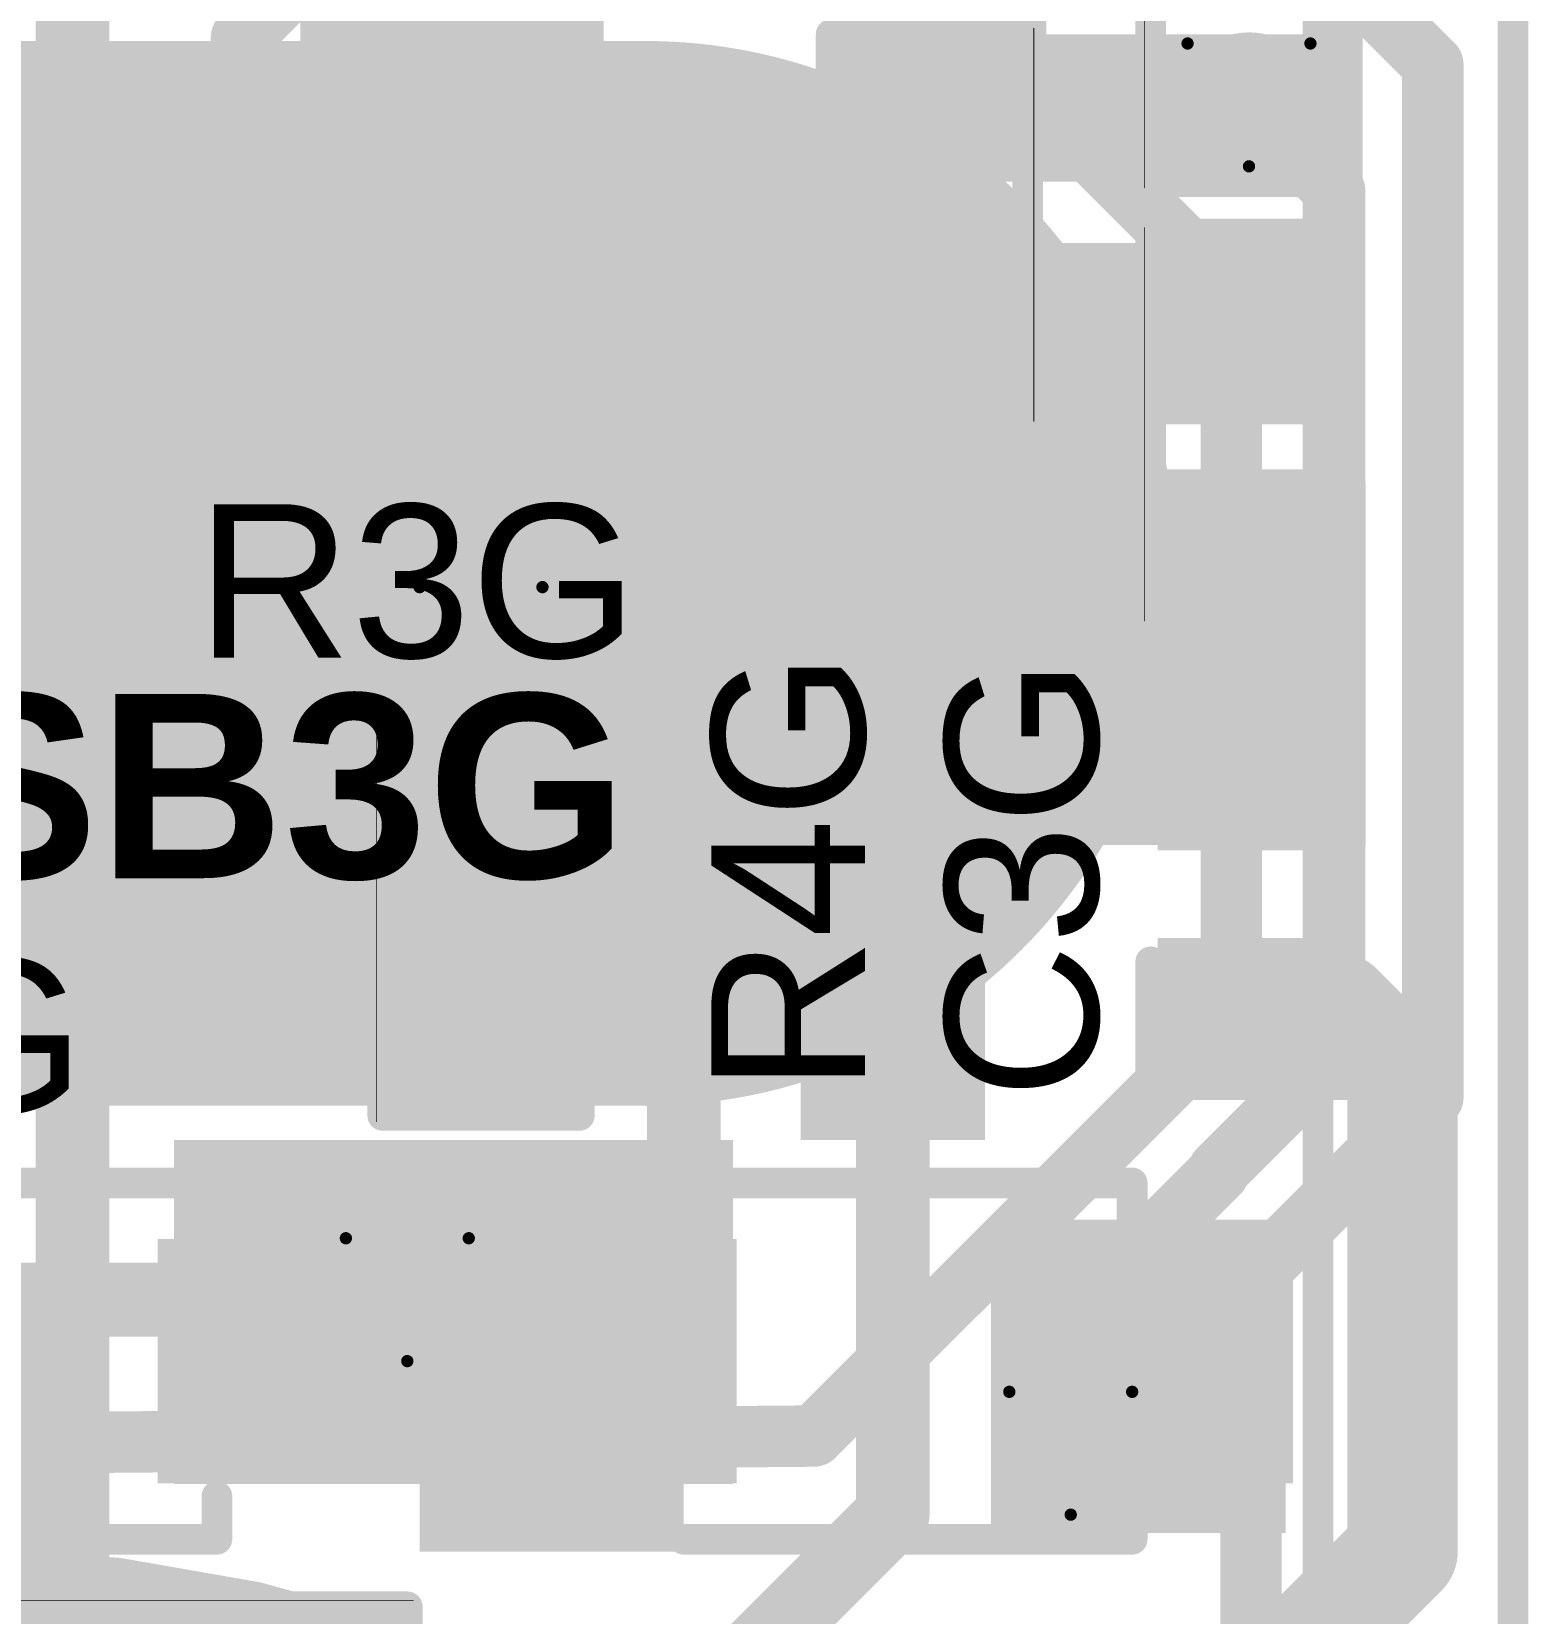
# Model space of a CAD drawing. Header units: inches. Extents: x -3.9 to 9.5, y -7 to 2.6.
# Drawn here: x 3.6748 to 3.9185, y -5.0218 to -4.7644 of the extents above; entities that cross this region are included whole.
import ezdxf

# ---------------------------------------------------------------- set-up
doc = ezdxf.new("R2010")
doc.units = ezdxf.units.IN
doc.header["$MEASUREMENT"] = 0
for name, color, linetype in [('Board Outline', 216, 'Continuous'), ('Bottom Layer', 5, 'Continuous'), ('Bottom Overlay', 54, 'Continuous'), ('Bottom Paste', 16, 'Continuous'), ('Bottom Solder', 6, 'Continuous'), ('Drill Drawing', 1, 'Continuous'), ('Top Layer', 1, 'Continuous'), ('Top Overlay', 2, 'Continuous'), ('Top Paste', 8, 'Continuous'), ('Top Solder', 216, 'Continuous'), ('Via Holes', 16, 'Continuous')]:
    doc.layers.add(name, color=color, linetype=linetype)
doc.styles.add('Arial', font='', dxfattribs={"height": 0.2})
doc.styles.add('Arial_Bold', font='', dxfattribs={"height": 0.2})
doc.styles.get('Arial').set_extended_font_data('Arial')
doc.styles.get('Arial_Bold').set_extended_font_data('Arial', bold=True)

# ---------------------------------------------------------------- blocks, each defined once
blk = doc.blocks.new('14_TSSOP_35')
at = {"layer": 'Top Layer'}
for points in [[(-0.12992, 0.08563), (-0.08858, 0.08563), (-0.08858, 0.06791), (-0.12992, 0.06791)], [(-0.12992, 0.06004), (-0.08858, 0.06004), (-0.08858, 0.04232), (-0.12992, 0.04232)]]:
    blk.add_hatch(color=1, dxfattribs=at).paths.add_polyline_path(points)
at = {"layer": 'Top Overlay'}
blk.add_hatch(color=2, dxfattribs=at).paths.add_polyline_path([(-0.084, 0.068), (-0.073, 0.068), (-0.073, 0.086), (-0.084, 0.086)])
at = {"layer": 'Top Paste'}
for points in [[(-0.12992, 0.08563), (-0.08858, 0.08563), (-0.08858, 0.06791), (-0.12992, 0.06791)], [(-0.12992, 0.06004), (-0.08858, 0.06004), (-0.08858, 0.04232), (-0.12992, 0.04232)]]:
    blk.add_hatch(color=8, dxfattribs=at).paths.add_polyline_path(points)
at = {"layer": 'Top Solder'}
for points in [[(-0.13392, 0.08963), (-0.08458, 0.08963), (-0.08458, 0.06391), (-0.13392, 0.06391)], [(-0.13392, 0.06404), (-0.08458, 0.06404), (-0.08458, 0.03832), (-0.13392, 0.03832)], [(-0.13392, 0.03845), (-0.08458, 0.03845), (-0.08458, 0.01273), (-0.13392, 0.01273)]]:
    blk.add_hatch(color=216, dxfattribs=at).paths.add_polyline_path(points)
at = {"layer": 'Top Overlay'}
for points in [[(-0.09, 0.1, 0.005, 0.005, 0), (-0.09, 0.092, 0.005, 0.005, 0)], [(0.09, 0.1, 0.005, 0.005, 0), (-0.09, 0.1, 0.005, 0.005, 0)], [(-0.141, 0.082, 0.00787, 0.00787, 0), (-0.141, 0.072, 0.00787, 0.00787, 0)], [(-0.136, 0.077, 0.00787, 0.00787, 0), (-0.141, 0.082, 0.00787, 0.00787, 0)], [(-0.136, 0.077, 0.00787, 0.00787, 0), (-0.141, 0.072, 0.00787, 0.00787, 0)]]:
    blk.add_lwpolyline(points, format="xyseb", dxfattribs=at)
for points in [[(-0.09125, 0.1, 0.0025, 0.0025, 1), (-0.08875, 0.1, 0.0025, 0.0025, 1)], [(-0.09125, 0.1, 0.0025, 0.0025, 1), (-0.08875, 0.1, 0.0025, 0.0025, 1)], [(-0.09125, 0.092, 0.0025, 0.0025, 1), (-0.08875, 0.092, 0.0025, 0.0025, 1)], [(-0.14297, 0.082, 0.00394, 0.00394, 1), (-0.13903, 0.082, 0.00394, 0.00394, 1)], [(-0.14297, 0.082, 0.00394, 0.00394, 1), (-0.13903, 0.082, 0.00394, 0.00394, 1)], [(-0.13797, 0.077, 0.00394, 0.00394, 1), (-0.13403, 0.077, 0.00394, 0.00394, 1)], [(-0.13797, 0.077, 0.00394, 0.00394, 1), (-0.13403, 0.077, 0.00394, 0.00394, 1)], [(-0.14297, 0.072, 0.00394, 0.00394, 1), (-0.13903, 0.072, 0.00394, 0.00394, 1)], [(-0.14297, 0.072, 0.00394, 0.00394, 1), (-0.13903, 0.072, 0.00394, 0.00394, 1)]]:
    blk.add_lwpolyline(points, format="xyseb", close=True, dxfattribs=at)
blk = doc.blocks.new('S______B______0402_84')
at = {"layer": 'Top Layer'}
for points in [[(-0.0275, -0.0125), (-0.0275, 0.0125), (-0.0095, 0.0125), (-0.0095, -0.0125)], [(0.0095, -0.0125), (0.0095, 0.0125), (0.0275, 0.0125), (0.0275, -0.0125)]]:
    blk.add_hatch(color=1, dxfattribs=at).paths.add_polyline_path(points)
at = {"layer": 'Top Paste'}
for points in [[(-0.0275, -0.0125), (-0.0275, 0.0125), (-0.0095, 0.0125), (-0.0095, -0.0125)], [(0.0095, -0.0125), (0.0095, 0.0125), (0.0275, 0.0125), (0.0275, -0.0125)]]:
    blk.add_hatch(color=8, dxfattribs=at).paths.add_polyline_path(points)
at = {"layer": 'Top Solder'}
for points in [[(-0.02967, -0.01467), (-0.02967, 0.01467), (-0.00733, 0.01467), (-0.00733, -0.01467)], [(0.00733, -0.01467), (0.00733, 0.01467), (0.02967, 0.01467), (0.02967, -0.01467)]]:
    blk.add_hatch(color=216, dxfattribs=at).paths.add_polyline_path(points)
at = {"layer": 'Top Overlay'}
for points in [[(-0.031, -0.016, 0.005, 0.005, 0), (-0.031, 0.016, 0.005, 0.005, 0)], [(0.031, 0.016, 0.005, 0.005, 0), (-0.031, 0.016, 0.005, 0.005, 0)], [(0.031, -0.016, 0.005, 0.005, 0), (0.031, 0.016, 0.005, 0.005, 0)], [(0.031, -0.016, 0.005, 0.005, 0), (-0.031, -0.016, 0.005, 0.005, 0)], [(0.032, -0.017, 0.000127, 0.000127, 0), (-0.032, -0.017, 0.000127, 0.000127, 0)]]:
    blk.add_lwpolyline(points, format="xyseb", dxfattribs=at)
for points in [[(-0.03225, 0.016, 0.0025, 0.0025, 1), (-0.02975, 0.016, 0.0025, 0.0025, 1)], [(-0.03225, 0.016, 0.0025, 0.0025, 1), (-0.02975, 0.016, 0.0025, 0.0025, 1)], [(0.02975, 0.016, 0.0025, 0.0025, 1), (0.03225, 0.016, 0.0025, 0.0025, 1)], [(0.02975, 0.016, 0.0025, 0.0025, 1), (0.03225, 0.016, 0.0025, 0.0025, 1)], [(-0.03225, -0.016, 0.0025, 0.0025, 1), (-0.02975, -0.016, 0.0025, 0.0025, 1)], [(-0.03225, -0.016, 0.0025, 0.0025, 1), (-0.02975, -0.016, 0.0025, 0.0025, 1)], [(0.02975, -0.016, 0.0025, 0.0025, 1), (0.03225, -0.016, 0.0025, 0.0025, 1)], [(0.02975, -0.016, 0.0025, 0.0025, 1), (0.03225, -0.016, 0.0025, 0.0025, 1)], [(-0.03203, -0.017, 0.0000635, 0.0000635, 1), (-0.03197, -0.017, 0.0000635, 0.0000635, 1)], [(0.03197, -0.017, 0.0000635, 0.0000635, 1), (0.03203, -0.017, 0.0000635, 0.0000635, 1)]]:
    blk.add_lwpolyline(points, format="xyseb", close=True, dxfattribs=at)
blk = doc.blocks.new('R___0402_147')
at = {"layer": 'Top Layer'}
for points in [[(-0.0275, -0.0125), (-0.0275, 0.0125), (-0.0095, 0.0125), (-0.0095, -0.0125)], [(0.0095, -0.0125), (0.0095, 0.0125), (0.0275, 0.0125), (0.0275, -0.0125)]]:
    blk.add_hatch(color=1, dxfattribs=at).paths.add_polyline_path(points)
at = {"layer": 'Top Paste'}
for points in [[(-0.0275, -0.0125), (-0.0275, 0.0125), (-0.0095, 0.0125), (-0.0095, -0.0125)], [(0.0095, -0.0125), (0.0095, 0.0125), (0.0275, 0.0125), (0.0275, -0.0125)]]:
    blk.add_hatch(color=8, dxfattribs=at).paths.add_polyline_path(points)
at = {"layer": 'Top Solder'}
for points in [[(-0.02967, -0.01467), (-0.02967, 0.01467), (-0.00733, 0.01467), (-0.00733, -0.01467)], [(0.00733, -0.01467), (0.00733, 0.01467), (0.02967, 0.01467), (0.02967, -0.01467)]]:
    blk.add_hatch(color=216, dxfattribs=at).paths.add_polyline_path(points)
at = {"layer": 'Top Overlay'}
for points in [[(-0.031, 0.016, 0.005, 0.005, 0), (-0.031, -0.016, 0.005, 0.005, 0)], [(0.031, 0.016, 0.005, 0.005, 0), (-0.031, 0.016, 0.005, 0.005, 0)], [(0.031, 0.016, 0.005, 0.005, 0), (0.031, -0.016, 0.005, 0.005, 0)], [(0.031, -0.016, 0.005, 0.005, 0), (-0.031, -0.016, 0.005, 0.005, 0)], [(0.032, -0.017, 0.000127, 0.000127, 0), (-0.032, -0.017, 0.000127, 0.000127, 0)]]:
    blk.add_lwpolyline(points, format="xyseb", dxfattribs=at)
for points in [[(-0.03225, 0.016, 0.0025, 0.0025, 1), (-0.02975, 0.016, 0.0025, 0.0025, 1)], [(-0.03225, 0.016, 0.0025, 0.0025, 1), (-0.02975, 0.016, 0.0025, 0.0025, 1)], [(0.02975, 0.016, 0.0025, 0.0025, 1), (0.03225, 0.016, 0.0025, 0.0025, 1)], [(0.02975, 0.016, 0.0025, 0.0025, 1), (0.03225, 0.016, 0.0025, 0.0025, 1)], [(-0.03225, -0.016, 0.0025, 0.0025, 1), (-0.02975, -0.016, 0.0025, 0.0025, 1)], [(-0.03225, -0.016, 0.0025, 0.0025, 1), (-0.02975, -0.016, 0.0025, 0.0025, 1)], [(0.02975, -0.016, 0.0025, 0.0025, 1), (0.03225, -0.016, 0.0025, 0.0025, 1)], [(0.02975, -0.016, 0.0025, 0.0025, 1), (0.03225, -0.016, 0.0025, 0.0025, 1)], [(-0.03203, -0.017, 0.0000635, 0.0000635, 1), (-0.03197, -0.017, 0.0000635, 0.0000635, 1)], [(0.03197, -0.017, 0.0000635, 0.0000635, 1), (0.03203, -0.017, 0.0000635, 0.0000635, 1)]]:
    blk.add_lwpolyline(points, format="xyseb", close=True, dxfattribs=at)
blk = doc.blocks.new('R___0402_154')
at = {"layer": 'Top Layer'}
for points in [[(-0.0275, -0.0125), (-0.0275, 0.0125), (-0.0095, 0.0125), (-0.0095, -0.0125)], [(0.0095, -0.0125), (0.0095, 0.0125), (0.0275, 0.0125), (0.0275, -0.0125)]]:
    blk.add_hatch(color=1, dxfattribs=at).paths.add_polyline_path(points)
at = {"layer": 'Top Paste'}
for points in [[(-0.0275, -0.0125), (-0.0275, 0.0125), (-0.0095, 0.0125), (-0.0095, -0.0125)], [(0.0095, -0.0125), (0.0095, 0.0125), (0.0275, 0.0125), (0.0275, -0.0125)]]:
    blk.add_hatch(color=8, dxfattribs=at).paths.add_polyline_path(points)
at = {"layer": 'Top Solder'}
for points in [[(-0.02967, -0.01467), (-0.02967, 0.01467), (-0.00733, 0.01467), (-0.00733, -0.01467)], [(0.00733, -0.01467), (0.00733, 0.01467), (0.02967, 0.01467), (0.02967, -0.01467)]]:
    blk.add_hatch(color=216, dxfattribs=at).paths.add_polyline_path(points)
at = {"layer": 'Top Overlay'}
for points in [[(-0.031, -0.016, 0.005, 0.005, 0), (-0.031, 0.016, 0.005, 0.005, 0)], [(0.031, 0.016, 0.005, 0.005, 0), (-0.031, 0.016, 0.005, 0.005, 0)], [(0.031, -0.016, 0.005, 0.005, 0), (0.031, 0.016, 0.005, 0.005, 0)], [(0.031, -0.016, 0.005, 0.005, 0), (-0.031, -0.016, 0.005, 0.005, 0)], [(0.032, -0.017, 0.000127, 0.000127, 0), (-0.032, -0.017, 0.000127, 0.000127, 0)]]:
    blk.add_lwpolyline(points, format="xyseb", dxfattribs=at)
for points in [[(-0.03225, 0.016, 0.0025, 0.0025, 1), (-0.02975, 0.016, 0.0025, 0.0025, 1)], [(-0.03225, 0.016, 0.0025, 0.0025, 1), (-0.02975, 0.016, 0.0025, 0.0025, 1)], [(0.02975, 0.016, 0.0025, 0.0025, 1), (0.03225, 0.016, 0.0025, 0.0025, 1)], [(0.02975, 0.016, 0.0025, 0.0025, 1), (0.03225, 0.016, 0.0025, 0.0025, 1)], [(-0.03225, -0.016, 0.0025, 0.0025, 1), (-0.02975, -0.016, 0.0025, 0.0025, 1)], [(-0.03225, -0.016, 0.0025, 0.0025, 1), (-0.02975, -0.016, 0.0025, 0.0025, 1)], [(0.02975, -0.016, 0.0025, 0.0025, 1), (0.03225, -0.016, 0.0025, 0.0025, 1)], [(0.02975, -0.016, 0.0025, 0.0025, 1), (0.03225, -0.016, 0.0025, 0.0025, 1)], [(-0.03203, -0.017, 0.0000635, 0.0000635, 1), (-0.03197, -0.017, 0.0000635, 0.0000635, 1)], [(0.03197, -0.017, 0.0000635, 0.0000635, 1), (0.03203, -0.017, 0.0000635, 0.0000635, 1)]]:
    blk.add_lwpolyline(points, format="xyseb", close=True, dxfattribs=at)
blk = doc.blocks.new('R___0402_161')
at = {"layer": 'Top Layer'}
for points in [[(-0.0275, -0.0125), (-0.0275, 0.0125), (-0.0095, 0.0125), (-0.0095, -0.0125)], [(0.0095, -0.0125), (0.0095, 0.0125), (0.0275, 0.0125), (0.0275, -0.0125)]]:
    blk.add_hatch(color=1, dxfattribs=at).paths.add_polyline_path(points)
at = {"layer": 'Top Paste'}
for points in [[(-0.0275, -0.0125), (-0.0275, 0.0125), (-0.0095, 0.0125), (-0.0095, -0.0125)], [(0.0095, -0.0125), (0.0095, 0.0125), (0.0275, 0.0125), (0.0275, -0.0125)]]:
    blk.add_hatch(color=8, dxfattribs=at).paths.add_polyline_path(points)
at = {"layer": 'Top Solder'}
for points in [[(-0.02967, -0.01467), (-0.02967, 0.01467), (-0.00733, 0.01467), (-0.00733, -0.01467)], [(0.00733, -0.01467), (0.00733, 0.01467), (0.02967, 0.01467), (0.02967, -0.01467)]]:
    blk.add_hatch(color=216, dxfattribs=at).paths.add_polyline_path(points)
at = {"layer": 'Top Overlay'}
for points in [[(-0.031, 0.016, 0.005, 0.005, 0), (-0.031, -0.016, 0.005, 0.005, 0)], [(-0.031, 0.016, 0.005, 0.005, 0), (0.031, 0.016, 0.005, 0.005, 0)], [(0.031, 0.016, 0.005, 0.005, 0), (0.031, -0.016, 0.005, 0.005, 0)], [(-0.031, -0.016, 0.005, 0.005, 0), (0.031, -0.016, 0.005, 0.005, 0)], [(-0.032, -0.017, 0.000127, 0.000127, 0), (0.032, -0.017, 0.000127, 0.000127, 0)]]:
    blk.add_lwpolyline(points, format="xyseb", dxfattribs=at)
for points in [[(-0.03225, 0.016, 0.0025, 0.0025, 1), (-0.02975, 0.016, 0.0025, 0.0025, 1)], [(-0.03225, 0.016, 0.0025, 0.0025, 1), (-0.02975, 0.016, 0.0025, 0.0025, 1)], [(0.02975, 0.016, 0.0025, 0.0025, 1), (0.03225, 0.016, 0.0025, 0.0025, 1)], [(0.02975, 0.016, 0.0025, 0.0025, 1), (0.03225, 0.016, 0.0025, 0.0025, 1)], [(-0.03225, -0.016, 0.0025, 0.0025, 1), (-0.02975, -0.016, 0.0025, 0.0025, 1)], [(-0.03225, -0.016, 0.0025, 0.0025, 1), (-0.02975, -0.016, 0.0025, 0.0025, 1)], [(0.02975, -0.016, 0.0025, 0.0025, 1), (0.03225, -0.016, 0.0025, 0.0025, 1)], [(0.02975, -0.016, 0.0025, 0.0025, 1), (0.03225, -0.016, 0.0025, 0.0025, 1)], [(-0.03203, -0.017, 0.0000635, 0.0000635, 1), (-0.03197, -0.017, 0.0000635, 0.0000635, 1)], [(0.03197, -0.017, 0.0000635, 0.0000635, 1), (0.03203, -0.017, 0.0000635, 0.0000635, 1)]]:
    blk.add_lwpolyline(points, format="xyseb", close=True, dxfattribs=at)
blk = doc.blocks.new('R___0402_168')
at = {"layer": 'Top Layer'}
for points in [[(-0.0275, -0.0125), (-0.0275, 0.0125), (-0.0095, 0.0125), (-0.0095, -0.0125)], [(0.0095, -0.0125), (0.0095, 0.0125), (0.0275, 0.0125), (0.0275, -0.0125)]]:
    blk.add_hatch(color=1, dxfattribs=at).paths.add_polyline_path(points)
at = {"layer": 'Top Paste'}
for points in [[(-0.0275, -0.0125), (-0.0275, 0.0125), (-0.0095, 0.0125), (-0.0095, -0.0125)], [(0.0095, -0.0125), (0.0095, 0.0125), (0.0275, 0.0125), (0.0275, -0.0125)]]:
    blk.add_hatch(color=8, dxfattribs=at).paths.add_polyline_path(points)
at = {"layer": 'Top Solder'}
for points in [[(-0.02967, -0.01467), (-0.02967, 0.01467), (-0.00733, 0.01467), (-0.00733, -0.01467)], [(0.00733, -0.01467), (0.00733, 0.01467), (0.02967, 0.01467), (0.02967, -0.01467)]]:
    blk.add_hatch(color=216, dxfattribs=at).paths.add_polyline_path(points)
at = {"layer": 'Top Overlay'}
for points in [[(-0.031, -0.016, 0.005, 0.005, 0), (-0.031, 0.016, 0.005, 0.005, 0)], [(0.031, 0.016, 0.005, 0.005, 0), (-0.031, 0.016, 0.005, 0.005, 0)], [(0.031, -0.016, 0.005, 0.005, 0), (0.031, 0.016, 0.005, 0.005, 0)], [(0.031, -0.016, 0.005, 0.005, 0), (-0.031, -0.016, 0.005, 0.005, 0)], [(0.032, -0.017, 0.000127, 0.000127, 0), (-0.032, -0.017, 0.000127, 0.000127, 0)]]:
    blk.add_lwpolyline(points, format="xyseb", dxfattribs=at)
for points in [[(-0.03225, 0.016, 0.0025, 0.0025, 1), (-0.02975, 0.016, 0.0025, 0.0025, 1)], [(-0.03225, 0.016, 0.0025, 0.0025, 1), (-0.02975, 0.016, 0.0025, 0.0025, 1)], [(0.02975, 0.016, 0.0025, 0.0025, 1), (0.03225, 0.016, 0.0025, 0.0025, 1)], [(0.02975, 0.016, 0.0025, 0.0025, 1), (0.03225, 0.016, 0.0025, 0.0025, 1)], [(-0.03225, -0.016, 0.0025, 0.0025, 1), (-0.02975, -0.016, 0.0025, 0.0025, 1)], [(-0.03225, -0.016, 0.0025, 0.0025, 1), (-0.02975, -0.016, 0.0025, 0.0025, 1)], [(0.02975, -0.016, 0.0025, 0.0025, 1), (0.03225, -0.016, 0.0025, 0.0025, 1)], [(0.02975, -0.016, 0.0025, 0.0025, 1), (0.03225, -0.016, 0.0025, 0.0025, 1)], [(-0.03203, -0.017, 0.0000635, 0.0000635, 1), (-0.03197, -0.017, 0.0000635, 0.0000635, 1)], [(0.03197, -0.017, 0.0000635, 0.0000635, 1), (0.03203, -0.017, 0.0000635, 0.0000635, 1)]]:
    blk.add_lwpolyline(points, format="xyseb", close=True, dxfattribs=at)
blk = doc.blocks.new('_EMG________B_196')
at = {"layer": 'Bottom Layer'}
h = blk.add_hatch(color=5, dxfattribs=at)
edge = h.paths.add_edge_path()
edge.add_arc((-0.11417, 0.0005), 0.08268, 90, 270)
edge.add_line((-0.11417, -0.08217), (0.11417, -0.08217))
edge.add_arc((0.11417, 0.0005), 0.08268, 270, 450)
edge.add_line((0.11417, 0.08318), (-0.11417, 0.08318))
at = {"layer": 'Bottom Paste'}
h = blk.add_hatch(color=16, dxfattribs=at)
edge = h.paths.add_edge_path()
edge.add_arc((-0.11417, 0.0005), 0.08268, 90, 270)
edge.add_line((-0.11417, -0.08217), (0.11417, -0.08217))
edge.add_arc((0.11417, 0.0005), 0.08268, 270, 450)
edge.add_line((0.11417, 0.08318), (-0.11417, 0.08318))
at = {"layer": 'Bottom Solder'}
h = blk.add_hatch(color=6, dxfattribs=at)
edge = h.paths.add_edge_path()
edge.add_arc((-0.11417, 0.0005), 0.08668, 90, 270)
edge.add_line((-0.11417, -0.08617), (0.11417, -0.08617))
edge.add_arc((0.11417, 0.0005), 0.08668, 270, 450)
edge.add_line((0.11417, 0.08718), (-0.11417, 0.08718))
at = {"layer": 'Bottom Overlay'}
blk.add_lwpolyline([(0.22375, -0.43172, 0.005, 0.005, 0), (0.22375, 0.43172, 0.005, 0.005, 0)], format="xyseb", dxfattribs=at)
blk = doc.blocks.new('SOD_323_210')
at = {"layer": 'Top Layer'}
for points in [[(-0.02953, -0.01772), (-0.06102, -0.01772), (-0.06102, 0.01772), (-0.02953, 0.01772)], [(0.06102, -0.01772), (0.02953, -0.01772), (0.02953, 0.01772), (0.06102, 0.01772)]]:
    blk.add_hatch(color=1, dxfattribs=at).paths.add_polyline_path(points)
at = {"layer": 'Top Overlay'}
for points in [[(-0.079, 0.019), (-0.036, 0.019), (-0.036, 0.031), (-0.079, 0.031)], [(-0.079, -0.02), (-0.062, -0.02), (-0.062, 0.02), (-0.079, 0.02)], [(-0.079, -0.031), (-0.036, -0.031), (-0.036, -0.019), (-0.079, -0.019)]]:
    blk.add_hatch(color=2, dxfattribs=at).paths.add_polyline_path(points)
at = {"layer": 'Top Paste'}
for points in [[(-0.02953, -0.01772), (-0.06102, -0.01772), (-0.06102, 0.01772), (-0.02953, 0.01772)], [(0.06102, -0.01772), (0.02953, -0.01772), (0.02953, 0.01772), (0.06102, 0.01772)]]:
    blk.add_hatch(color=8, dxfattribs=at).paths.add_polyline_path(points)
at = {"layer": 'Top Solder'}
for points in [[(-0.02736, -0.01988), (-0.06319, -0.01988), (-0.06319, 0.01988), (-0.02736, 0.01988)], [(0.06319, -0.01988), (0.02736, -0.01988), (0.02736, 0.01988), (0.06319, 0.01988)]]:
    blk.add_hatch(color=216, dxfattribs=at).paths.add_polyline_path(points)
at = {"layer": 'Top Overlay'}
for points in [[(-0.036, 0.029, 0.005, 0.005, 0), (0.037, 0.029, 0.005, 0.005, 0)], [(0.037, 0.022, 0.005, 0.005, 0), (0.037, 0.029, 0.005, 0.005, 0)], [(0.037, -0.029, 0.005, 0.005, 0), (0.037, -0.022, 0.005, 0.005, 0)], [(-0.036, -0.029, 0.005, 0.005, 0), (0.037, -0.029, 0.005, 0.005, 0)]]:
    blk.add_lwpolyline(points, format="xyseb", dxfattribs=at)
for points in [[(-0.03725, 0.029, 0.0025, 0.0025, 1), (-0.03475, 0.029, 0.0025, 0.0025, 1)], [(0.03575, 0.029, 0.0025, 0.0025, 1), (0.03825, 0.029, 0.0025, 0.0025, 1)], [(0.03575, 0.029, 0.0025, 0.0025, 1), (0.03825, 0.029, 0.0025, 0.0025, 1)], [(0.03575, 0.022, 0.0025, 0.0025, 1), (0.03825, 0.022, 0.0025, 0.0025, 1)], [(0.03575, -0.022, 0.0025, 0.0025, 1), (0.03825, -0.022, 0.0025, 0.0025, 1)], [(-0.03725, -0.029, 0.0025, 0.0025, 1), (-0.03475, -0.029, 0.0025, 0.0025, 1)], [(0.03575, -0.029, 0.0025, 0.0025, 1), (0.03825, -0.029, 0.0025, 0.0025, 1)], [(0.03575, -0.029, 0.0025, 0.0025, 1), (0.03825, -0.029, 0.0025, 0.0025, 1)]]:
    blk.add_lwpolyline(points, format="xyseb", close=True, dxfattribs=at)
blk = doc.blocks.new('SOD_323_217')
at = {"layer": 'Top Layer'}
for points in [[(-0.02953, -0.01772), (-0.06102, -0.01772), (-0.06102, 0.01772), (-0.02953, 0.01772)], [(0.06102, -0.01772), (0.02953, -0.01772), (0.02953, 0.01772), (0.06102, 0.01772)]]:
    blk.add_hatch(color=1, dxfattribs=at).paths.add_polyline_path(points)
at = {"layer": 'Top Overlay'}
for points in [[(-0.079, 0.019), (-0.036, 0.019), (-0.036, 0.031), (-0.079, 0.031)], [(-0.079, -0.02), (-0.062, -0.02), (-0.062, 0.02), (-0.079, 0.02)], [(-0.079, -0.031), (-0.036, -0.031), (-0.036, -0.019), (-0.079, -0.019)]]:
    blk.add_hatch(color=2, dxfattribs=at).paths.add_polyline_path(points)
at = {"layer": 'Top Paste'}
for points in [[(-0.02953, -0.01772), (-0.06102, -0.01772), (-0.06102, 0.01772), (-0.02953, 0.01772)], [(0.06102, -0.01772), (0.02953, -0.01772), (0.02953, 0.01772), (0.06102, 0.01772)]]:
    blk.add_hatch(color=8, dxfattribs=at).paths.add_polyline_path(points)
at = {"layer": 'Top Solder'}
for points in [[(-0.02736, -0.01988), (-0.06319, -0.01988), (-0.06319, 0.01988), (-0.02736, 0.01988)], [(0.06319, -0.01988), (0.02736, -0.01988), (0.02736, 0.01988), (0.06319, 0.01988)]]:
    blk.add_hatch(color=216, dxfattribs=at).paths.add_polyline_path(points)
at = {"layer": 'Top Overlay'}
for points in [[(-0.036, 0.029, 0.005, 0.005, 0), (0.037, 0.029, 0.005, 0.005, 0)], [(0.037, 0.022, 0.005, 0.005, 0), (0.037, 0.029, 0.005, 0.005, 0)], [(0.037, -0.029, 0.005, 0.005, 0), (0.037, -0.022, 0.005, 0.005, 0)], [(-0.036, -0.029, 0.005, 0.005, 0), (0.037, -0.029, 0.005, 0.005, 0)]]:
    blk.add_lwpolyline(points, format="xyseb", dxfattribs=at)
for points in [[(-0.03725, 0.029, 0.0025, 0.0025, 1), (-0.03475, 0.029, 0.0025, 0.0025, 1)], [(0.03575, 0.029, 0.0025, 0.0025, 1), (0.03825, 0.029, 0.0025, 0.0025, 1)], [(0.03575, 0.029, 0.0025, 0.0025, 1), (0.03825, 0.029, 0.0025, 0.0025, 1)], [(0.03575, 0.022, 0.0025, 0.0025, 1), (0.03825, 0.022, 0.0025, 0.0025, 1)], [(0.03575, -0.022, 0.0025, 0.0025, 1), (0.03825, -0.022, 0.0025, 0.0025, 1)], [(-0.03725, -0.029, 0.0025, 0.0025, 1), (-0.03475, -0.029, 0.0025, 0.0025, 1)], [(0.03575, -0.029, 0.0025, 0.0025, 1), (0.03825, -0.029, 0.0025, 0.0025, 1)], [(0.03575, -0.029, 0.0025, 0.0025, 1), (0.03825, -0.029, 0.0025, 0.0025, 1)]]:
    blk.add_lwpolyline(points, format="xyseb", close=True, dxfattribs=at)
blk = doc.blocks.new('C___0402_245')
at = {"layer": 'Top Layer'}
for points in [[(-0.0275, -0.0125), (-0.0275, 0.0125), (-0.0095, 0.0125), (-0.0095, -0.0125)], [(0.0095, -0.0125), (0.0095, 0.0125), (0.0275, 0.0125), (0.0275, -0.0125)]]:
    blk.add_hatch(color=1, dxfattribs=at).paths.add_polyline_path(points)
at = {"layer": 'Top Paste'}
for points in [[(-0.0275, -0.0125), (-0.0275, 0.0125), (-0.0095, 0.0125), (-0.0095, -0.0125)], [(0.0095, -0.0125), (0.0095, 0.0125), (0.0275, 0.0125), (0.0275, -0.0125)]]:
    blk.add_hatch(color=8, dxfattribs=at).paths.add_polyline_path(points)
at = {"layer": 'Top Solder'}
for points in [[(-0.02986, -0.01486), (-0.02986, 0.01486), (-0.00714, 0.01486), (-0.00714, -0.01486)], [(0.00714, -0.01486), (0.00714, 0.01486), (0.02986, 0.01486), (0.02986, -0.01486)]]:
    blk.add_hatch(color=216, dxfattribs=at).paths.add_polyline_path(points)
at = {"layer": 'Top Overlay'}
for points in [[(-0.031, 0.016, 0.005, 0.005, 0), (-0.011, 0.016, 0.005, 0.005, 0)], [(-0.031, 0.016, 0.005, 0.005, 0), (-0.031, -0.016, 0.005, 0.005, 0)], [(0.011, 0.016, 0.005, 0.005, 0), (0.031, 0.016, 0.005, 0.005, 0)], [(0.031, 0.016, 0.005, 0.005, 0), (0.031, -0.016, 0.005, 0.005, 0)], [(-0.031, -0.016, 0.005, 0.005, 0), (-0.011, -0.016, 0.005, 0.005, 0)], [(0.011, -0.016, 0.005, 0.005, 0), (0.031, -0.016, 0.005, 0.005, 0)]]:
    blk.add_lwpolyline(points, format="xyseb", dxfattribs=at)
for points in [[(-0.03225, 0.016, 0.0025, 0.0025, 1), (-0.02975, 0.016, 0.0025, 0.0025, 1)], [(-0.03225, 0.016, 0.0025, 0.0025, 1), (-0.02975, 0.016, 0.0025, 0.0025, 1)], [(-0.01225, 0.016, 0.0025, 0.0025, 1), (-0.00975, 0.016, 0.0025, 0.0025, 1)], [(0.00975, 0.016, 0.0025, 0.0025, 1), (0.01225, 0.016, 0.0025, 0.0025, 1)], [(0.02975, 0.016, 0.0025, 0.0025, 1), (0.03225, 0.016, 0.0025, 0.0025, 1)], [(0.02975, 0.016, 0.0025, 0.0025, 1), (0.03225, 0.016, 0.0025, 0.0025, 1)], [(-0.03225, -0.016, 0.0025, 0.0025, 1), (-0.02975, -0.016, 0.0025, 0.0025, 1)], [(-0.03225, -0.016, 0.0025, 0.0025, 1), (-0.02975, -0.016, 0.0025, 0.0025, 1)], [(-0.01225, -0.016, 0.0025, 0.0025, 1), (-0.00975, -0.016, 0.0025, 0.0025, 1)], [(0.00975, -0.016, 0.0025, 0.0025, 1), (0.01225, -0.016, 0.0025, 0.0025, 1)], [(0.02975, -0.016, 0.0025, 0.0025, 1), (0.03225, -0.016, 0.0025, 0.0025, 1)], [(0.02975, -0.016, 0.0025, 0.0025, 1), (0.03225, -0.016, 0.0025, 0.0025, 1)]]:
    blk.add_lwpolyline(points, format="xyseb", close=True, dxfattribs=at)

msp = doc.modelspace()

# ---------------------------------------------------------------- hatches: boundary and pattern name
at = {"layer": 'Bottom Layer'}
h = msp.add_hatch(color=5, dxfattribs=at)
edge = h.paths.add_edge_path()
edge.add_arc((3.873, -4.77628), 0.01181, 0, 360)
h = msp.add_hatch(color=5, dxfattribs=at)
edge = h.paths.add_edge_path()
edge.add_arc((3.74798, -4.86478), 0.01181, 0, 360)
h = msp.add_hatch(color=5, dxfattribs=at)
edge = h.paths.add_edge_path()
edge.add_arc((3.73598, -4.97078), 0.01181, 0, 360)
h = msp.add_hatch(color=5, dxfattribs=at)
edge = h.paths.add_edge_path()
edge.add_arc((3.84398, -4.99578), 0.01181, 0, 360)
at = {"layer": 'Top Layer'}
for points in [[(3.80498, -4.78878), (3.88798, -4.78878), (3.88798, -4.76478), (3.80498, -4.76478)], [(3.8, -4.82828), (3.889, -4.82828), (3.889, -4.79878), (3.8, -4.79878)], [(3.8, -4.94478), (3.83, -4.94478), (3.83, -4.79878), (3.8, -4.79878)], [(3.845, -4.85778), (3.892, -4.85778), (3.892, -4.83778), (3.845, -4.83778)], [(3.845, -4.89678), (3.892, -4.89678), (3.892, -4.83778), (3.845, -4.83778)], [(3.70298, -4.93778), (3.76298, -4.93778), (3.76298, -4.91178), (3.70298, -4.91178)], [(3.69798, -5.00078), (3.78898, -5.00078), (3.78898, -4.94478), (3.69798, -4.94478)], [(3.83098, -5.00878), (3.87898, -5.00878), (3.87898, -4.95778), (3.83098, -4.95778)], [(3.60698, -5.05078), (3.68698, -5.05078), (3.68698, -4.96478), (3.60698, -4.96478)]]:
    msp.add_hatch(color=1, dxfattribs=at).paths.add_polyline_path(points)
h = msp.add_hatch(color=1, dxfattribs=at)
edge = h.paths.add_edge_path()
edge.add_arc((3.873, -4.77628), 0.01181, 0, 360)
h = msp.add_hatch(color=1, dxfattribs=at)
edge = h.paths.add_edge_path()
edge.add_arc((3.74798, -4.86478), 0.01181, 0, 360)
h = msp.add_hatch(color=1, dxfattribs=at)
edge = h.paths.add_edge_path()
edge.add_arc((3.73598, -4.97078), 0.01181, 0, 360)
h = msp.add_hatch(color=1, dxfattribs=at)
edge = h.paths.add_edge_path()
edge.add_arc((3.84398, -4.99578), 0.01181, 0, 360)
at = {"layer": 'Via Holes'}
h = msp.add_hatch(color=7, dxfattribs=at)
edge = h.paths.add_edge_path()
edge.add_arc((3.873, -4.77628), 0.00591, 0, 360)
h = msp.add_hatch(color=7, dxfattribs=at)
edge = h.paths.add_edge_path()
edge.add_arc((3.74798, -4.86478), 0.00591, 0, 360)
h = msp.add_hatch(color=7, dxfattribs=at)
edge = h.paths.add_edge_path()
edge.add_arc((3.73598, -4.97078), 0.00591, 0, 360)
h = msp.add_hatch(color=7, dxfattribs=at)
edge = h.paths.add_edge_path()
edge.add_arc((3.84398, -4.99578), 0.00591, 0, 360)

# ---------------------------------------------------------------- linework, layer by layer
at = {"layer": 'Board Outline'}
msp.add_lwpolyline([(3.91598, -4.42332, 0.005, 0.005, 0), (3.91598, -5.28378, 0.005, 0.005, 0)], format="xyseb", dxfattribs=at)
at = {"layer": 'Bottom Layer'}
for points in [[(3.83498, -4.77178, 0.01, 0.01, 0), (3.83498, -4.71578, 0.01, 0.01, 0)], [(3.89198, -4.75878, 0.01, 0.01, 0), (3.90293, -4.76974, 0.01, 0.01, 0)], [(3.90293, -4.93783, 0.01, 0.01, 0), (3.90293, -4.76974, 0.01, 0.01, 0)], [(3.83498, -4.77178, 0.01, 0.01, 0), (3.87014, -4.80694, 0.01, 0.01, 0)], [(3.873, -4.77628, 0.01, 0.01, 0), (3.88693, -4.79022, 0.01, 0.01, 0)], [(3.88693, -4.93083, 0.01, 0.01, 0), (3.88693, -4.79022, 0.01, 0.01, 0)], [(3.87014, -4.92499, 0.01, 0.01, 0), (3.87014, -4.80694, 0.01, 0.01, 0)], [(3.82798, -4.96716, 0.01, 0.01, 0), (3.87014, -4.92499, 0.01, 0.01, 0)], [(3.86806, -4.9497, 0.01, 0.01, 0), (3.88693, -4.93083, 0.01, 0.01, 0)], [(3.87332, -4.96744, 0.01, 0.01, 0), (3.90293, -4.93783, 0.01, 0.01, 0)], [(3.84398, -4.97416, 0.01, 0.01, 0), (3.86806, -4.95008, 0.01, 0.01, 0)], [(3.86806, -4.95008, 0.01, 0.01, 0), (3.86806, -4.9497, 0.01, 0.01, 0)], [(3.80215, -4.99298, 0.01, 0.01, 0), (3.82798, -4.96716, 0.01, 0.01, 0)], [(3.87332, -5.03112, 0.01, 0.01, 0), (3.87332, -4.96744, 0.01, 0.01, 0)], [(3.46498, -4.97078, 0.012, 0.012, 0), (3.73598, -4.97078, 0.012, 0.012, 0)], [(3.73598, -4.97078, 0.012, 0.012, 0), (3.73622, -4.97078, 0.012, 0.012, 0)], [(3.84398, -4.99578, 0.01, 0.01, 0), (3.84398, -4.97416, 0.01, 0.01, 0)], [(3.48402, -4.99574, 0.01, 0.01, 0), (3.73174, -4.99359, 0.01, 0.01, 0)], [(3.73174, -4.99359, 0.01, 0.01, 0), (3.73182, -4.99359, 0.01, 0.01, 0)], [(3.73182, -4.99359, 0.01, 0.01, 0), (3.744, -4.99359, 0.01, 0.01, 0)], [(3.744, -4.99359, 0.01, 0.01, 0), (3.74696, -4.99346, 0.01, 0.01, 0)], [(3.74696, -4.99346, 0.01, 0.01, 0), (3.80215, -4.99298, 0.01, 0.01, 0)], [(3.48898, -5.09928, 0.02, 0.02, -1.34747), (3.72048, -5.46541, 0.02, 0.02, 0)]]:
    msp.add_lwpolyline(points, format="xyseb", dxfattribs=at)
for points in [[(3.90043, -4.76974, 0.005, 0.005, 1), (3.90543, -4.76974, 0.005, 0.005, 1)], [(3.90043, -4.76974, 0.005, 0.005, 1), (3.90543, -4.76974, 0.005, 0.005, 1)], [(3.83248, -4.77178, 0.005, 0.005, 1), (3.83748, -4.77178, 0.005, 0.005, 1)], [(3.83248, -4.77178, 0.005, 0.005, 1), (3.83748, -4.77178, 0.005, 0.005, 1)], [(3.8705, -4.77628, 0.005, 0.005, 1), (3.8755, -4.77628, 0.005, 0.005, 1)], [(3.88443, -4.79022, 0.005, 0.005, 1), (3.88943, -4.79022, 0.005, 0.005, 1)], [(3.88443, -4.79022, 0.005, 0.005, 1), (3.88943, -4.79022, 0.005, 0.005, 1)], [(3.86764, -4.80694, 0.005, 0.005, 1), (3.87264, -4.80694, 0.005, 0.005, 1)], [(3.86764, -4.80694, 0.005, 0.005, 1), (3.87264, -4.80694, 0.005, 0.005, 1)], [(3.86764, -4.92499, 0.005, 0.005, 1), (3.87264, -4.92499, 0.005, 0.005, 1)], [(3.86764, -4.92499, 0.005, 0.005, 1), (3.87264, -4.92499, 0.005, 0.005, 1)], [(3.88443, -4.93083, 0.005, 0.005, 1), (3.88943, -4.93083, 0.005, 0.005, 1)], [(3.88443, -4.93083, 0.005, 0.005, 1), (3.88943, -4.93083, 0.005, 0.005, 1)], [(3.90043, -4.93783, 0.005, 0.005, 1), (3.90543, -4.93783, 0.005, 0.005, 1)], [(3.90043, -4.93783, 0.005, 0.005, 1), (3.90543, -4.93783, 0.005, 0.005, 1)], [(3.86556, -4.9497, 0.005, 0.005, 1), (3.87056, -4.9497, 0.005, 0.005, 1)], [(3.86556, -4.9497, 0.005, 0.005, 1), (3.87056, -4.9497, 0.005, 0.005, 1)], [(3.86556, -4.95008, 0.005, 0.005, 1), (3.87056, -4.95008, 0.005, 0.005, 1)], [(3.86556, -4.95008, 0.005, 0.005, 1), (3.87056, -4.95008, 0.005, 0.005, 1)], [(3.82548, -4.96716, 0.005, 0.005, 1), (3.83048, -4.96716, 0.005, 0.005, 1)], [(3.82548, -4.96716, 0.005, 0.005, 1), (3.83048, -4.96716, 0.005, 0.005, 1)], [(3.87082, -4.96744, 0.005, 0.005, 1), (3.87582, -4.96744, 0.005, 0.005, 1)], [(3.87082, -4.96744, 0.005, 0.005, 1), (3.87582, -4.96744, 0.005, 0.005, 1)], [(3.73298, -4.97078, 0.006, 0.006, 1), (3.73898, -4.97078, 0.006, 0.006, 1)], [(3.73298, -4.97078, 0.006, 0.006, 1), (3.73898, -4.97078, 0.006, 0.006, 1)], [(3.73322, -4.97078, 0.006, 0.006, 1), (3.73922, -4.97078, 0.006, 0.006, 1)], [(3.84148, -4.97416, 0.005, 0.005, 1), (3.84648, -4.97416, 0.005, 0.005, 1)], [(3.84148, -4.97416, 0.005, 0.005, 1), (3.84648, -4.97416, 0.005, 0.005, 1)], [(3.72924, -4.99359, 0.005, 0.005, 1), (3.73424, -4.99359, 0.005, 0.005, 1)], [(3.72924, -4.99359, 0.005, 0.005, 1), (3.73424, -4.99359, 0.005, 0.005, 1)], [(3.72932, -4.99359, 0.005, 0.005, 1), (3.73432, -4.99359, 0.005, 0.005, 1)], [(3.72932, -4.99359, 0.005, 0.005, 1), (3.73432, -4.99359, 0.005, 0.005, 1)], [(3.7415, -4.99359, 0.005, 0.005, 1), (3.7465, -4.99359, 0.005, 0.005, 1)], [(3.7415, -4.99359, 0.005, 0.005, 1), (3.7465, -4.99359, 0.005, 0.005, 1)], [(3.74446, -4.99346, 0.005, 0.005, 1), (3.74946, -4.99346, 0.005, 0.005, 1)], [(3.74446, -4.99346, 0.005, 0.005, 1), (3.74946, -4.99346, 0.005, 0.005, 1)], [(3.79965, -4.99298, 0.005, 0.005, 1), (3.80465, -4.99298, 0.005, 0.005, 1)], [(3.79965, -4.99298, 0.005, 0.005, 1), (3.80465, -4.99298, 0.005, 0.005, 1)], [(3.84148, -4.99578, 0.005, 0.005, 1), (3.84648, -4.99578, 0.005, 0.005, 1)]]:
    msp.add_lwpolyline(points, format="xyseb", close=True, dxfattribs=at)
at = {"layer": 'Drill Drawing'}
for points in [[(3.863, -4.76628, 0.002, 0.002, 0), (3.883, -4.76628, 0.002, 0.002, 0)], [(3.863, -4.76628, 0.002, 0.002, 0), (3.873, -4.78628, 0.002, 0.002, 0)], [(3.873, -4.78628, 0.002, 0.002, 0), (3.883, -4.76628, 0.002, 0.002, 0)], [(3.73798, -4.85478, 0.002, 0.002, 0), (3.75798, -4.85478, 0.002, 0.002, 0)], [(3.73798, -4.85478, 0.002, 0.002, 0), (3.74798, -4.87478, 0.002, 0.002, 0)], [(3.74798, -4.87478, 0.002, 0.002, 0), (3.75798, -4.85478, 0.002, 0.002, 0)], [(3.72598, -4.96078, 0.002, 0.002, 0), (3.74598, -4.96078, 0.002, 0.002, 0)], [(3.72598, -4.96078, 0.002, 0.002, 0), (3.73598, -4.98078, 0.002, 0.002, 0)], [(3.73598, -4.98078, 0.002, 0.002, 0), (3.74598, -4.96078, 0.002, 0.002, 0)], [(3.83398, -4.98578, 0.002, 0.002, 0), (3.85398, -4.98578, 0.002, 0.002, 0)], [(3.83398, -4.98578, 0.002, 0.002, 0), (3.84398, -5.00578, 0.002, 0.002, 0)], [(3.84398, -5.00578, 0.002, 0.002, 0), (3.85398, -4.98578, 0.002, 0.002, 0)]]:
    msp.add_lwpolyline(points, format="xyseb", dxfattribs=at)
for points in [[(3.8625, -4.76628, 0.001, 0.001, 1), (3.8635, -4.76628, 0.001, 0.001, 1)], [(3.8625, -4.76628, 0.001, 0.001, 1), (3.8635, -4.76628, 0.001, 0.001, 1)], [(3.8825, -4.76628, 0.001, 0.001, 1), (3.8835, -4.76628, 0.001, 0.001, 1)], [(3.8825, -4.76628, 0.001, 0.001, 1), (3.8835, -4.76628, 0.001, 0.001, 1)], [(3.8725, -4.78628, 0.001, 0.001, 1), (3.8735, -4.78628, 0.001, 0.001, 1)], [(3.8725, -4.78628, 0.001, 0.001, 1), (3.8735, -4.78628, 0.001, 0.001, 1)], [(3.73748, -4.85478, 0.001, 0.001, 1), (3.73848, -4.85478, 0.001, 0.001, 1)], [(3.73748, -4.85478, 0.001, 0.001, 1), (3.73848, -4.85478, 0.001, 0.001, 1)], [(3.75748, -4.85478, 0.001, 0.001, 1), (3.75848, -4.85478, 0.001, 0.001, 1)], [(3.75748, -4.85478, 0.001, 0.001, 1), (3.75848, -4.85478, 0.001, 0.001, 1)], [(3.74748, -4.87478, 0.001, 0.001, 1), (3.74848, -4.87478, 0.001, 0.001, 1)], [(3.74748, -4.87478, 0.001, 0.001, 1), (3.74848, -4.87478, 0.001, 0.001, 1)], [(3.72548, -4.96078, 0.001, 0.001, 1), (3.72648, -4.96078, 0.001, 0.001, 1)], [(3.72548, -4.96078, 0.001, 0.001, 1), (3.72648, -4.96078, 0.001, 0.001, 1)], [(3.74548, -4.96078, 0.001, 0.001, 1), (3.74648, -4.96078, 0.001, 0.001, 1)], [(3.74548, -4.96078, 0.001, 0.001, 1), (3.74648, -4.96078, 0.001, 0.001, 1)], [(3.73548, -4.98078, 0.001, 0.001, 1), (3.73648, -4.98078, 0.001, 0.001, 1)], [(3.73548, -4.98078, 0.001, 0.001, 1), (3.73648, -4.98078, 0.001, 0.001, 1)], [(3.83348, -4.98578, 0.001, 0.001, 1), (3.83448, -4.98578, 0.001, 0.001, 1)], [(3.83348, -4.98578, 0.001, 0.001, 1), (3.83448, -4.98578, 0.001, 0.001, 1)], [(3.85348, -4.98578, 0.001, 0.001, 1), (3.85448, -4.98578, 0.001, 0.001, 1)], [(3.85348, -4.98578, 0.001, 0.001, 1), (3.85448, -4.98578, 0.001, 0.001, 1)], [(3.84348, -5.00578, 0.001, 0.001, 1), (3.84448, -5.00578, 0.001, 0.001, 1)], [(3.84348, -5.00578, 0.001, 0.001, 1), (3.84448, -5.00578, 0.001, 0.001, 1)]]:
    msp.add_lwpolyline(points, format="xyseb", close=True, dxfattribs=at)
at = {"layer": 'Top Layer'}
for points in [[(3.68148, -5.03478, 0.012, 0.012, 0), (3.68148, -4.75078, 0.012, 0.012, 0)], [(3.70898, -4.76535, 0.01, 0.01, 0), (3.71573, -4.75859, 0.01, 0.01, 0)], [(3.70898, -4.91843, 0.01, 0.01, 0), (3.70898, -4.76535, 0.01, 0.01, 0)], [(3.74325, -4.78096, 0.01, 0.01, 0), (3.74423, -4.78096, 0.01, 0.01, 0)], [(3.74423, -4.78096, 0.01, 0.01, 0), (3.74432, -4.78087, 0.01, 0.01, 0)], [(3.74423, -4.78096, 0.01, 0.01, 0), (3.7798, -4.78096, 0.01, 0.01, 0)], [(3.7798, -4.78096, 0.01, 0.01, 0), (3.81906, -4.82022, 0.01, 0.01, 0)], [(3.74325, -4.80656, 0.012, 0.012, 0), (3.77512, -4.80656, 0.012, 0.012, 0)], [(3.77512, -4.80656, 0.012, 0.012, 0), (3.78098, -4.81241, 0.012, 0.012, 0)], [(3.78098, -4.97151, 0.012, 0.012, 0), (3.78098, -4.81241, 0.012, 0.012, 0)], [(3.815, -5.00578, 0.012, 0.012, 0), (3.815, -4.83578, 0.012, 0.012, 0)], [(3.74798, -4.89128, 0.012, 0.012, 0), (3.74798, -4.86478, 0.012, 0.012, 0)], [(3.70898, -4.91843, 0.01, 0.01, 0), (3.71484, -4.92428, 0.01, 0.01, 0)], [(3.873, -4.92328, 0.018, 0.018, 0), (3.88743, -4.92328, 0.018, 0.018, 0)], [(3.88743, -4.92328, 0.018, 0.018, 0), (3.89798, -4.93383, 0.018, 0.018, 0)], [(3.71484, -4.92428, 0.01, 0.01, 0), (3.74398, -4.92428, 0.01, 0.01, 0)], [(3.74398, -4.92428, 0.01, 0.01, 0), (3.74798, -4.92828, 0.01, 0.01, 0)], [(3.89798, -5.01178, 0.018, 0.018, 0), (3.89798, -4.93383, 0.018, 0.018, 0)], [(3.73598, -4.96778, 0.012, 0.012, 0), (3.73598, -4.96078, 0.012, 0.012, 0)], [(3.73298, -4.96778, 0.012, 0.012, 0), (3.73598, -4.96778, 0.012, 0.012, 0)], [(3.7717, -4.98078, 0.01, 0.01, 0), (3.78098, -4.97151, 0.01, 0.01, 0)], [(3.86225, -4.98275, 0.01, 0.01, 0), (3.86225, -4.98078, 0.01, 0.01, 0)], [(3.8515, -4.9935, 0.01, 0.01, 0), (3.86225, -4.98275, 0.01, 0.01, 0)], [(3.84398, -4.99578, 0.01, 0.01, 0), (3.84626, -4.9935, 0.01, 0.01, 0)], [(3.84626, -4.9935, 0.01, 0.01, 0), (3.8515, -4.9935, 0.01, 0.01, 0)], [(3.784, -5.03678, 0.012, 0.012, 0), (3.815, -5.00578, 0.012, 0.012, 0)], [(3.84398, -5.06578, 0.018, 0.018, 0), (3.89798, -5.01178, 0.018, 0.018, 0)]]:
    msp.add_lwpolyline(points, format="xyseb", dxfattribs=at)
for points in [[(3.70648, -4.76535, 0.005, 0.005, 1), (3.71148, -4.76535, 0.005, 0.005, 1)], [(3.70648, -4.76535, 0.005, 0.005, 1), (3.71148, -4.76535, 0.005, 0.005, 1)], [(3.74075, -4.78096, 0.005, 0.005, 1), (3.74575, -4.78096, 0.005, 0.005, 1)], [(3.74173, -4.78096, 0.005, 0.005, 1), (3.74673, -4.78096, 0.005, 0.005, 1)], [(3.74173, -4.78096, 0.005, 0.005, 1), (3.74673, -4.78096, 0.005, 0.005, 1)], [(3.74173, -4.78096, 0.005, 0.005, 1), (3.74673, -4.78096, 0.005, 0.005, 1)], [(3.74182, -4.78087, 0.005, 0.005, 1), (3.74682, -4.78087, 0.005, 0.005, 1)], [(3.7773, -4.78096, 0.005, 0.005, 1), (3.7823, -4.78096, 0.005, 0.005, 1)], [(3.7773, -4.78096, 0.005, 0.005, 1), (3.7823, -4.78096, 0.005, 0.005, 1)], [(3.74025, -4.80656, 0.006, 0.006, 1), (3.74625, -4.80656, 0.006, 0.006, 1)], [(3.77212, -4.80656, 0.006, 0.006, 1), (3.77812, -4.80656, 0.006, 0.006, 1)], [(3.77212, -4.80656, 0.006, 0.006, 1), (3.77812, -4.80656, 0.006, 0.006, 1)], [(3.77798, -4.81241, 0.006, 0.006, 1), (3.78398, -4.81241, 0.006, 0.006, 1)], [(3.77798, -4.81241, 0.006, 0.006, 1), (3.78398, -4.81241, 0.006, 0.006, 1)], [(3.81656, -4.82022, 0.005, 0.005, 1), (3.82156, -4.82022, 0.005, 0.005, 1)], [(3.812, -4.83578, 0.006, 0.006, 1), (3.818, -4.83578, 0.006, 0.006, 1)], [(3.74498, -4.86478, 0.006, 0.006, 1), (3.75098, -4.86478, 0.006, 0.006, 1)], [(3.74498, -4.89128, 0.006, 0.006, 1), (3.75098, -4.89128, 0.006, 0.006, 1)], [(3.70648, -4.91843, 0.005, 0.005, 1), (3.71148, -4.91843, 0.005, 0.005, 1)], [(3.70648, -4.91843, 0.005, 0.005, 1), (3.71148, -4.91843, 0.005, 0.005, 1)], [(3.8685, -4.92328, 0.009, 0.009, 1), (3.8775, -4.92328, 0.009, 0.009, 1)], [(3.88293, -4.92328, 0.009, 0.009, 1), (3.89193, -4.92328, 0.009, 0.009, 1)], [(3.88293, -4.92328, 0.009, 0.009, 1), (3.89193, -4.92328, 0.009, 0.009, 1)], [(3.71234, -4.92428, 0.005, 0.005, 1), (3.71734, -4.92428, 0.005, 0.005, 1)], [(3.71234, -4.92428, 0.005, 0.005, 1), (3.71734, -4.92428, 0.005, 0.005, 1)], [(3.74148, -4.92428, 0.005, 0.005, 1), (3.74648, -4.92428, 0.005, 0.005, 1)], [(3.74148, -4.92428, 0.005, 0.005, 1), (3.74648, -4.92428, 0.005, 0.005, 1)], [(3.74548, -4.92828, 0.005, 0.005, 1), (3.75048, -4.92828, 0.005, 0.005, 1)], [(3.89348, -4.93383, 0.009, 0.009, 1), (3.90248, -4.93383, 0.009, 0.009, 1)], [(3.89348, -4.93383, 0.009, 0.009, 1), (3.90248, -4.93383, 0.009, 0.009, 1)], [(3.73298, -4.96078, 0.006, 0.006, 1), (3.73898, -4.96078, 0.006, 0.006, 1)], [(3.72998, -4.96778, 0.006, 0.006, 1), (3.73598, -4.96778, 0.006, 0.006, 1)], [(3.73298, -4.96778, 0.006, 0.006, 1), (3.73898, -4.96778, 0.006, 0.006, 1)], [(3.73298, -4.96778, 0.006, 0.006, 1), (3.73898, -4.96778, 0.006, 0.006, 1)], [(3.77798, -4.97151, 0.006, 0.006, 1), (3.78398, -4.97151, 0.006, 0.006, 1)], [(3.77848, -4.97151, 0.005, 0.005, 1), (3.78348, -4.97151, 0.005, 0.005, 1)], [(3.7692, -4.98078, 0.005, 0.005, 1), (3.7742, -4.98078, 0.005, 0.005, 1)], [(3.85975, -4.98078, 0.005, 0.005, 1), (3.86475, -4.98078, 0.005, 0.005, 1)], [(3.85975, -4.98275, 0.005, 0.005, 1), (3.86475, -4.98275, 0.005, 0.005, 1)], [(3.85975, -4.98275, 0.005, 0.005, 1), (3.86475, -4.98275, 0.005, 0.005, 1)], [(3.84376, -4.9935, 0.005, 0.005, 1), (3.84876, -4.9935, 0.005, 0.005, 1)], [(3.84376, -4.9935, 0.005, 0.005, 1), (3.84876, -4.9935, 0.005, 0.005, 1)], [(3.84901, -4.9935, 0.005, 0.005, 1), (3.854, -4.9935, 0.005, 0.005, 1)], [(3.84901, -4.9935, 0.005, 0.005, 1), (3.854, -4.9935, 0.005, 0.005, 1)], [(3.84148, -4.99578, 0.005, 0.005, 1), (3.84648, -4.99578, 0.005, 0.005, 1)], [(3.812, -5.00578, 0.006, 0.006, 1), (3.818, -5.00578, 0.006, 0.006, 1)], [(3.812, -5.00578, 0.006, 0.006, 1), (3.818, -5.00578, 0.006, 0.006, 1)], [(3.89348, -5.01178, 0.009, 0.009, 1), (3.90248, -5.01178, 0.009, 0.009, 1)], [(3.89348, -5.01178, 0.009, 0.009, 1), (3.90248, -5.01178, 0.009, 0.009, 1)]]:
    msp.add_lwpolyline(points, format="xyseb", close=True, dxfattribs=at)

# ---------------------------------------------------------------- block references
for name, p in [('_EMG________B_196', (3.66049, -4.85305)), ('SOD_323_210', (3.66798, -4.98078)), ('SOD_323_217', (3.81698, -4.98078))]:
    msp.add_blockref(name, p)
for name, p, rotation in [('14_TSSOP_35', (3.634, -4.72978), 180), ('R___0402_168', (3.873, -4.75778), 270), ('R___0402_161', (3.82098, -4.79578), 90), ('R___0402_154', (3.873, -4.82828), 270), ('C___0402_245', (3.873, -4.90478), 90), ('S______B______0402_84', (3.74798, -4.90978), 270), ('R___0402_147', (3.70498, -5.03678), 180)]:
    msp.add_blockref(name, p, dxfattribs=dict(rotation=rotation))

# ---------------------------------------------------------------- texts
at = {"layer": 'Top Overlay'}
for s, height, style, p in [('R3G', 0.025, 'Arial', (3.70166, -4.86628)), ('SB3G', 0.03, 'Arial_Bold', (3.65771, -4.90216)), ('D2G', 0.025, 'Arial', (3.61165, -4.94028))]:
    msp.add_text(s, height=height, dxfattribs=dict(at, style=style)).set_placement(p)
at = {"layer": 'Top Overlay', "style": 'Arial'}
for s, p in [('R4G', (3.81047, -4.93711)), ('C3G', (3.84847, -4.93811))]:
    msp.add_text(s, height=0.025, rotation=90, dxfattribs=at).set_placement(p)

doc.saveas('drawing.dxf')
